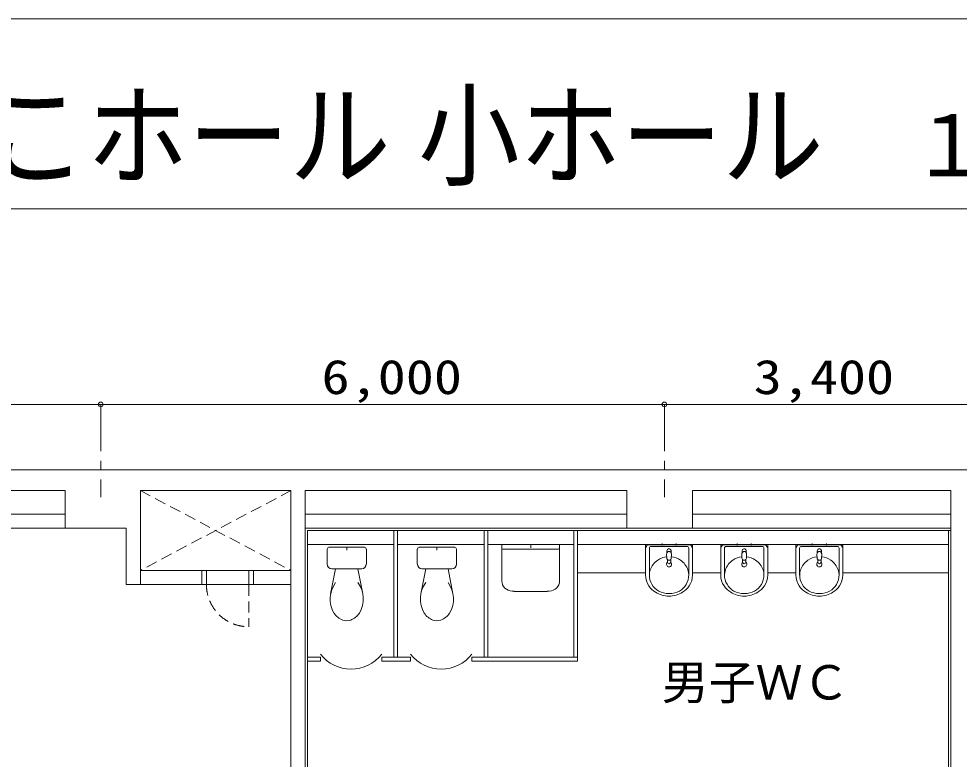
# Model space of a CAD drawing. Units: millimetres, scale not verified. Extents: x -27622 to 28378, y -25776 to 13441.
# Drawn here: x 8711 to 18734, y 5551 to 13441 of the extents above; entities that cross this region are included whole.
import ezdxf
from ezdxf.enums import TextEntityAlignment as Align

# ---------------------------------------------------------------- set-up
doc = ezdxf.new("R2010")
doc.units = ezdxf.units.MM
doc.header["$LTSCALE"] = 100
doc.linetypes.add('CHAIN1', pattern=[8, 5, -1, 1, -1])
doc.linetypes.add('DASHED1', pattern=[1.8, 1.2, -0.6])
for name, color, linetype, lineweight in [('0-0', 7, 'Continuous', 18), ('0-1', 4, 'Continuous', 18), ('F-F', 7, 'Continuous', 18)]:
    doc.layers.add(name, color=color, linetype=linetype, lineweight=lineweight)
doc.layers.add('0-A', color=7, linetype='Continuous')
doc.styles.add('HG創英角ｺﾞｼｯｸUB', font='')
doc.styles.add('HGｺﾞｼｯｸE', font='')
doc.styles.add('ＭＳ ゴシック', font='')
doc.styles.get('HG創英角ｺﾞｼｯｸUB').set_extended_font_data('HG創英角ｺﾞｼｯｸUB')
doc.styles.get('HGｺﾞｼｯｸE').set_extended_font_data('HGｺﾞｼｯｸE')
doc.styles.get('ＭＳ ゴシック').set_extended_font_data('MS Gothic')

msp = doc.modelspace()

# ---------------------------------------------------------------- linework, layer by layer
at = {"layer": '0-0'}
for p, q in [((-20872, 8634.2), (28378.3, 8634.2)), ((4077.7, 8414), (9204.7, 8414)), ((11611.6, 8414), (10006.6, 8414)), ((10006.6, 8013.5), (10006.6, 8414)), ((11611.6, 4814.7), (11611.6, 8414)), ((11761.8, 4814.7), (11761.8, 8414)), ((15190.9, 8414), (11761.8, 8414)), ((15190.9, 8414), (15190.9, 8013.5)), ((15891.7, 8013.5), (15891.7, 8414)), ((18645, 8414), (15891.7, 8414)), ((18645, 8414), (18645, 8013.5)), ((4077.7, 8163.7), (9204.7, 8163.7)), ((11761.8, 8163.7), (15190.9, 8163.7)), ((15891.7, 8163.7), (18645, 8163.7)), ((4077.7, 8013.5), (9204.7, 8013.5)), ((9856.5, 8013.5), (9856.5, 7412.8)), ((10006.6, 8013.5), (10006.6, 7412.8)), ((11761.8, 8013.5), (15190.9, 8013.5)), ((11786.8, 7988.5), (18645, 7988.5)), ((11786.8, 4839.7), (11786.8, 7988.5)), ((12707.9, 6636.9), (12707.9, 7988.5)), ((12748, 6636.9), (12748, 7988.5)), ((13669.1, 6636.9), (13669.1, 7988.5)), ((13709.1, 6636.9), (13709.1, 7988.5)), ((14625.2, 6636.9), (14625.2, 7988.5)), ((15190.9, 8013.5), (15891.7, 8013.5)), ((15891.7, 8013.5), (18645, 8013.5)), ((18620, 7988.5), (18620, 4839.7)), ((18645, 8013.5), (18645, 5335.3)), ((12707.9, 7838.3), (11786.8, 7838.3)), ((12707.9, 7537.9), (12707.9, 7838.3)), ((13669.1, 7838.3), (12748, 7838.3)), ((13669.1, 7537.9), (13669.1, 7838.3)), ((14625.2, 7838.3), (13709.1, 7838.3)), ((13858.9, 7838.3), (13858.9, 7452.2)), ((14167.2, 7838.3), (14167.2, 7804.9)), ((14665.2, 7537.9), (14665.2, 7838.3)), ((14665.2, 7838.3), (18620, 7838.3)), ((15391.3, 7838.3), (15891.7, 7838.3)), ((15391.3, 7513), (15391.3, 7838.3)), ((15427.4, 7836.3), (15855.7, 7836.3)), ((15641.5, 7818.3), (15451.4, 7818.3)), ((15576.5, 7838.3), (15556.4, 7838.3)), ((15566.4, 7848.3), (15566.4, 7828.3)), ((15641.5, 7818.3), (15831.7, 7818.3)), ((15706.3, 7838.3), (15689.1, 7838.3)), ((15726.9, 7838.3), (15706.3, 7838.3)), ((15726.6, 7838.3), (15706.6, 7838.3)), ((15716.6, 7848.3), (15716.6, 7828.3)), ((15744.1, 7838.3), (15726.9, 7838.3)), ((15891.7, 7513), (15891.7, 7838.3)), ((16192.3, 7838.3), (16692.7, 7838.3)), ((16192.3, 7513), (16192.3, 7838.3)), ((16228.3, 7836.3), (16656.6, 7836.3)), ((16442.5, 7818.3), (16252.4, 7818.3)), ((16377.4, 7838.3), (16357.4, 7838.3)), ((16367.4, 7848.3), (16367.4, 7828.3)), ((16442.5, 7818.3), (16632.6, 7818.3)), ((16507.3, 7838.3), (16490, 7838.3)), ((16527.9, 7838.3), (16507.3, 7838.3)), ((16527.6, 7838.3), (16507.6, 7838.3)), ((16517.6, 7848.3), (16517.6, 7828.3)), ((16545, 7838.3), (16527.9, 7838.3)), ((16692.7, 7513), (16692.7, 7838.3)), ((16993.2, 7838.3), (17493.6, 7838.3)), ((16993.2, 7513), (16993.2, 7838.3)), ((17029.3, 7836.3), (17457.6, 7836.3)), ((17243.4, 7818.3), (17053.3, 7818.3)), ((17178.4, 7838.3), (17158.3, 7838.3)), ((17168.4, 7848.3), (17168.4, 7828.3)), ((17243.4, 7818.3), (17433.6, 7818.3)), ((17308.2, 7838.3), (17291, 7838.3)), ((17328.8, 7838.3), (17308.2, 7838.3)), ((17328.5, 7838.3), (17308.5, 7838.3)), ((17318.5, 7848.3), (17318.5, 7828.3)), ((17346, 7838.3), (17328.8, 7838.3)), ((17493.6, 7513), (17493.6, 7838.3)), ((18645, 7838.3), (18645, 7537.9)), ((11997, 7628.8), (11997, 7788.9)), ((12396.2, 7809), (12017, 7809)), ((12206, 7809), (12206, 7778.9)), ((12416.2, 7628.8), (12416.2, 7788.9)), ((12958.1, 7628.8), (12958.1, 7788.9)), ((13357.3, 7809), (12978.2, 7809)), ((13167.1, 7809), (13167.1, 7778.9)), ((13377.4, 7628.8), (13377.4, 7788.9)), ((14458.4, 7788.6), (13875.6, 7788.6)), ((15431.4, 7511), (15431.4, 7798.3)), ((15615.6, 7730.9), (15617.6, 7693.6)), ((15619.1, 7772.7), (15619.1, 7748.3)), ((15664, 7748.3), (15664, 7774.1)), ((15667.5, 7730.8), (15665.5, 7693.6)), ((15851.7, 7511), (15851.7, 7798.3)), ((16232.3, 7511), (16232.3, 7798.3)), ((16416.6, 7730.9), (16418.6, 7693.6)), ((16420.1, 7772.7), (16420.1, 7748.3)), ((16464.9, 7748.3), (16464.9, 7774.1)), ((16468.4, 7730.8), (16466.4, 7693.6)), ((16652.6, 7511), (16652.6, 7798.3)), ((17033.3, 7511), (17033.3, 7798.3)), ((17217.5, 7730.9), (17219.5, 7693.6)), ((17221, 7772.7), (17221, 7748.3)), ((17265.9, 7748.3), (17265.9, 7774.1)), ((17269.4, 7730.8), (17267.4, 7693.6)), ((17453.6, 7511), (17453.6, 7798.3)), ((15623.7, 7679), (15624.1, 7651)), ((15659, 7651), (15659.4, 7679)), ((16424.7, 7679), (16425.1, 7651)), ((16459.9, 7651), (16460.3, 7679)), ((17225.6, 7679), (17226, 7651)), ((17260.9, 7651), (17261.3, 7679)), ((10006.6, 7563), (10660.5, 7563)), ((10660.5, 7563), (10660.5, 7412.8)), ((11211.1, 7563), (10660.5, 7563)), ((10710.5, 7412.8), (10710.5, 7563)), ((11161.1, 7412.8), (11161.1, 7563)), ((11211.1, 7563), (11611.6, 7563)), ((11211.1, 7563), (11211.1, 7412.8)), ((12034.5, 7312.1), (12087.1, 7578.7)), ((12366.2, 7578.7), (12047, 7578.7)), ((12377.4, 7312.1), (12324.9, 7578.7)), ((12995.7, 7312.1), (13048.2, 7578.7)), ((13327.3, 7578.7), (13008.2, 7578.7)), ((13338.6, 7312.1), (13286, 7578.7)), ((14665.2, 7537.9), (15391.3, 7537.9)), ((15891.7, 7537.9), (16192.3, 7537.9)), ((16692.7, 7537.9), (16993.2, 7537.9)), ((17493.6, 7537.9), (18620, 7537.9)), ((10006.6, 7412.8), (9856.5, 7412.8)), ((10660.5, 7412.8), (10006.6, 7412.8)), ((11211.1, 7412.8), (10660.5, 7412.8)), ((11611.6, 7412.8), (11211.1, 7412.8)), ((13991.3, 7342), (13968.7, 7342)), ((14343, 7336.5), (13991.3, 7336.5)), ((14343, 7342), (14364.9, 7342)), ((11925, 6636.9), (11786.8, 6636.9)), ((11925, 6596.8), (11925, 6636.9)), ((12579.8, 6596.8), (12579.8, 6636.9)), ((12886.1, 6636.9), (12579.8, 6636.9)), ((12886.1, 6596.8), (12886.1, 6636.9)), ((13540.9, 6596.8), (13540.9, 6636.9)), ((14470, 6636.9), (13540.9, 6636.9)), ((14665.2, 6636.8), (14470, 6636.9)), ((11925, 6596.8), (11786.8, 6596.8)), ((12886.1, 6596.8), (12579.8, 6596.8))]:
    msp.add_line(p, q, dxfattribs=at)
at = {"layer": '0-0', "linetype": 'DASHED1'}
for p, q in [((10006.6, 8414), (11611.6, 7563)), ((11611.6, 8414), (10006.6, 7563)), ((11161.1, 7412.8), (11161.1, 6962.3))]:
    msp.add_line(p, q, dxfattribs=at)
at = {"layer": '0-0'}
for points in [[(9204.7, 8414), (9204.7, 8013.5), (9856.5, 8013.5)], [(14665.2, 6596.8), (14665.2, 6636.8), (14665.3, 7988.5)], [(13858.9, 7838.3), (14475.4, 7838.3), (14475.4, 7452.2)], [(14665.2, 6596.8), (13869.3, 6596.8), (13540.9, 6596.8)]]:
    msp.add_lwpolyline(points, dxfattribs=at)
for centre in [(15641.5, 7838.3), (16442.5, 7838.3), (17243.4, 7838.3)]:
    msp.add_circle(centre, 2, dxfattribs=at)
for centre, radius, start, end in [((15427.4, 7806.3), 29.9, 90, 180), ((15451.4, 7798.3), 19.9, 90, 180), ((15831.7, 7798.3), 19.9, 0, 90), ((15855.7, 7806.3), 29.9, 0, 90), ((16228.3, 7806.3), 29.9, 90, 180), ((16252.4, 7798.3), 19.9, 90, 180), ((16632.6, 7798.3), 19.9, 0, 90), ((16656.6, 7806.3), 29.9, 0, 90), ((17029.3, 7806.3), 29.9, 90, 180), ((17053.3, 7798.3), 19.9, 90, 180), ((17433.6, 7798.3), 19.9, 0, 90), ((17457.6, 7806.3), 29.9, 0, 90), ((12017, 7789), 18.8, 90, 180), ((12396.2, 7788.9), 18.8, 0, 90), ((12978.1, 7789), 18.8, 90, 180), ((13357.3, 7788.9), 18.8, 0, 90), ((13875.6, 7805.3), 16, 179.99998, 269.99998), ((14458.4, 7805.3), 16, 269.99998, 359.99998), ((15643.3, 7732.5), 27.8, 159.87, 183.14999), ((15639.7, 7739), 22.6, 155.7, 172.31), ((15641.6, 7768.8), 22.9, 104.60999, 170.18999), ((15639.7, 7739), 22.6, 146.46999, 155.7), ((15641.6, 7741.5), 23.1, 73.76999, 153.95), ((15641.5, 7779), 13.3, 65.93164, 115.29832), ((15641.6, 7768.8), 22.9, 13.26999, 76.62), ((15641.7, 7741.7), 22.8, 56.51999, 73.76999), ((15642, 7742.3), 22.2, 40.31, 56.51999), ((15642.8, 7742.9), 21.1, 24.20999, 40.31), ((15642.5, 7738.6), 23.5, 24.18999, 32.78), ((15642.5, 7738.6), 23.5, 14.62, 24.18999), ((15645.6, 7739.4), 20.3, 7.75, 14.62), ((15640.5, 7732.8), 27, 8.64, 20.32999), ((15637.9, 7732.4), 29.6, 356.84, 8.64), ((16444.3, 7732.5), 27.8, 159.87, 183.14999), ((16440.7, 7739), 22.6, 155.7, 172.31), ((16442.6, 7768.8), 22.9, 104.60999, 170.18999), ((16440.7, 7739), 22.6, 146.46999, 155.7), ((16442.6, 7741.5), 23.1, 73.76999, 153.95), ((16442.5, 7779), 13.3, 65.93164, 115.29832), ((16442.6, 7768.8), 22.9, 13.26999, 76.62), ((16442.7, 7741.7), 22.8, 56.51999, 73.76999), ((16443, 7742.3), 22.2, 40.31, 56.51999), ((16443.8, 7742.9), 21.1, 24.20999, 40.31), ((16443.5, 7738.6), 23.5, 24.18999, 32.78), ((16443.5, 7738.6), 23.5, 14.62, 24.18999), ((16446.6, 7739.4), 20.3, 7.75, 14.62), ((16441.5, 7732.8), 27, 8.64, 20.32999), ((16438.9, 7732.4), 29.6, 356.84, 8.64), ((17245.2, 7732.5), 27.8, 159.87, 183.14999), ((17241.6, 7739), 22.6, 155.7, 172.31), ((17243.5, 7768.8), 22.9, 104.60999, 170.18999), ((17241.6, 7739), 22.6, 146.46999, 155.7), ((17243.5, 7741.5), 23.1, 73.76999, 153.95), ((17243.4, 7779), 13.3, 65.93164, 115.29832), ((17243.5, 7768.8), 22.9, 13.26999, 76.62), ((17243.6, 7741.7), 22.8, 56.51999, 73.76999), ((17243.9, 7742.3), 22.2, 40.31, 56.51999), ((17244.7, 7742.9), 21.1, 24.20999, 40.31), ((17244.4, 7738.6), 23.5, 24.18999, 32.78), ((17244.4, 7738.6), 23.5, 14.62, 24.18999), ((17247.5, 7739.4), 20.3, 7.75, 14.62), ((17242.4, 7732.8), 27, 8.64, 20.32999), ((17239.8, 7732.4), 29.6, 356.84, 8.64), ((12047, 7628.8), 48.8, 180, 270), ((12366.2, 7628.8), 48.8, 270, 0), ((13008.2, 7628.8), 48.8, 180, 270), ((13327.3, 7628.8), 48.8, 270, 0), ((15630.5, 7504.6), 200.1, 123.43999, 161.59999), ((15641.5, 7488), 220.2, 96.42, 123.43999), ((15641.5, 7628.1), 27, 129.93999, 50.03999), ((15641.5, 7694.9), 23.9, 183.2, 221.73999), ((15641.5, 7694.9), 23.9, 221.73999, 318.25), ((15641.5, 7651.2), 17.4, 180.73999, 359.25), ((15641.5, 7694.9), 23.9, 318.25, 356.78999), ((15641.5, 7488), 220.2, 56.54999, 83.56999), ((15652.5, 7504.6), 200.1, 18.39, 56.54999), ((16431.5, 7504.6), 200.1, 123.43999, 161.59999), ((16442.5, 7488), 220.2, 96.42, 123.43999), ((16442.5, 7628.1), 27, 129.93999, 50.03999), ((16442.5, 7694.9), 23.9, 183.2, 221.73999), ((16442.5, 7694.9), 23.9, 221.73999, 318.25), ((16442.5, 7651.2), 17.4, 180.73999, 359.25), ((16442.5, 7694.9), 23.9, 318.25, 356.78999), ((16442.5, 7488), 220.2, 56.54999, 83.56999), ((16453.5, 7504.6), 200.1, 18.39, 56.54999), ((17232.4, 7504.6), 200.1, 123.43999, 161.59999), ((17243.4, 7488), 220.2, 96.42, 123.43999), ((17243.4, 7628.1), 27, 129.93999, 50.03999), ((17243.4, 7694.9), 23.9, 183.2, 221.73999), ((17243.4, 7694.9), 23.9, 221.73999, 318.25), ((17243.4, 7651.2), 17.4, 180.73999, 359.25), ((17243.4, 7694.9), 23.9, 318.25, 356.78999), ((17243.4, 7488), 220.2, 56.54999, 83.56999), ((17254.4, 7504.6), 200.1, 18.39, 56.54999), ((15681.5, 7513), 250.2, 178.78999, 180), ((15611.6, 7511), 180.1, 161.59999, 195.53999), ((15671.5, 7511), 180.1, 344.45, 18.39), ((16482.4, 7513), 250.2, 178.78999, 180), ((16412.6, 7511), 180.1, 161.59999, 195.53999), ((16472.4, 7511), 180.1, 344.45, 18.39), ((17283.4, 7513), 250.2, 178.78999, 180), ((17213.5, 7511), 180.1, 161.59999, 195.53999), ((17273.4, 7511), 180.1, 344.45, 18.39), ((12326.1, 7258.3), 296.6, 143.80998, 210.43999), ((12085.8, 7258.3), 296.6, 329.56, 36.19), ((13287.3, 7258.3), 296.6, 143.80998, 210.43999), ((13047, 7258.3), 296.6, 329.56, 36.19), ((13968.7, 7452.2), 109.5, 179.99998, 269.99998), ((14364.9, 7452.2), 109.5, 269.99998, 359.99998), ((15596.6, 7513), 205.1, 180, 214.14), ((15630.8, 7516.3), 200.1, 195.53999, 255.53999), ((15652.2, 7516.3), 200.1, 284.45, 344.45), ((15686.5, 7513), 205.1, 325.84999, 0), ((16397.5, 7513), 205.1, 180, 214.14), ((16431.8, 7516.3), 200.1, 195.53999, 255.53999), ((16453.2, 7516.3), 200.1, 284.45, 344.45), ((16487.4, 7513), 205.1, 325.84999, 0), ((17198.5, 7513), 205.1, 180, 214.14), ((17232.7, 7516.3), 200.1, 195.53999, 255.53999), ((17254.2, 7516.3), 200.1, 284.45, 344.45), ((17288.4, 7513), 205.1, 325.84999, 0), ((15625.5, 7532.6), 240.2, 214.13998, 237.68997), ((15641.5, 7558.1), 270.2, 237.68999, 270), ((15641.5, 7558.1), 243.2, 255.53999, 284.45), ((15641.5, 7558.1), 270.2, 270, 302.29999), ((15657.6, 7532.6), 240.2, 302.29999, 325.84999), ((16426.5, 7532.6), 240.2, 214.13998, 237.68997), ((16442.5, 7558.1), 270.2, 237.68999, 270), ((16442.5, 7558.1), 243.2, 255.53999, 284.45), ((16442.5, 7558.1), 270.2, 270, 302.29999), ((16458.5, 7532.6), 240.2, 302.29999, 325.84999), ((17227.4, 7532.6), 240.2, 214.13998, 237.68997), ((17243.4, 7558.1), 270.2, 237.68999, 270), ((17243.4, 7558.1), 243.2, 255.53999, 284.45), ((17243.4, 7558.1), 270.2, 270, 302.29999), ((17259.5, 7532.6), 240.2, 302.29999, 325.84999), ((12229.8, 7212), 190.2, 213.33, 249.67999), ((12206, 7163.2), 136.4, 251.86, 288.14), ((12182.2, 7212), 190.2, 290.32001, 326.67), ((13190.9, 7212), 190.2, 213.33, 249.67999), ((13167.1, 7163.2), 136.4, 251.86, 288.14), ((13143.3, 7212), 190.2, 290.32001, 326.67), ((12252.4, 6932.2), 420.5, 218.87016, 321.1301), ((13213.5, 6932.2), 420.5, 218.87016, 321.1301)]:
    msp.add_arc(centre, radius, start, end, dxfattribs=at)
at = {"layer": '0-0', "linetype": 'DASHED1'}
msp.add_arc((11161.1, 7412.8), 450.5, 180, 270, dxfattribs=at)
at = {"layer": '0-1'}
for p, q in [((3577.1, 9331.6), (9584.2, 9331.6)), ((9584.2, 9331.6), (15591.4, 9331.6)), ((15591.4, 9331.6), (18995.4, 9331.6))]:
    msp.add_line(p, q, dxfattribs=at)
at = {"layer": '0-1', "linetype": 'CHAIN1'}
for p, q in [((9584.2, 9331.6), (9584.2, 8344.4)), ((15591.4, 9331.6), (15591.4, 8344.4))]:
    msp.add_line(p, q, dxfattribs=at)
at = {"layer": '0-1'}
for centre in [(9584.2, 9331.6), (15591.4, 9331.6)]:
    msp.add_circle(centre, 25, dxfattribs=at)
at = {"layer": 'F-F'}
msp.add_line((6175.4, 11417), (28074.6, 11417), dxfattribs=at)
msp.add_lwpolyline([(28378.3, 13440.6), (-27621.7, 13440.6), (-27621.7, -25759.4)], dxfattribs=at)

# ---------------------------------------------------------------- texts
at = {"layer": '0-1', "style": 'ＭＳ ゴシック', "width": 1.2}
for s, p in [('6,000', (11937.8, 9331.6)), ('3,400', (16543.4, 9331.6))]:
    msp.add_text(s, height=366.6, dxfattribs=at).set_placement(p, align=Align.BOTTOM_LEFT)
at = {"layer": '0-A', "style": 'HGｺﾞｼｯｸE'}
msp.add_text('男子ＷＣ', height=366.6, dxfattribs=at).set_placement((15564.1, 6076.7), align=Align.BOTTOM_LEFT)
at = {"layer": 'F-F', "style": 'HG創英角ｺﾞｼｯｸUB', "width": 0.9}
msp.add_text('てだこホール 小ホール', height=879.8, dxfattribs=at).set_placement((6194.2, 11492.9), align=Align.BOTTOM_LEFT)
at = {"layer": 'F-F', "style": 'HG創英角ｺﾞｼｯｸUB'}
msp.add_text('１階平面図', height=659.8, dxfattribs=at).set_placement((18199.5, 11565.6), align=Align.BOTTOM_LEFT)

doc.saveas('drawing.dxf')
